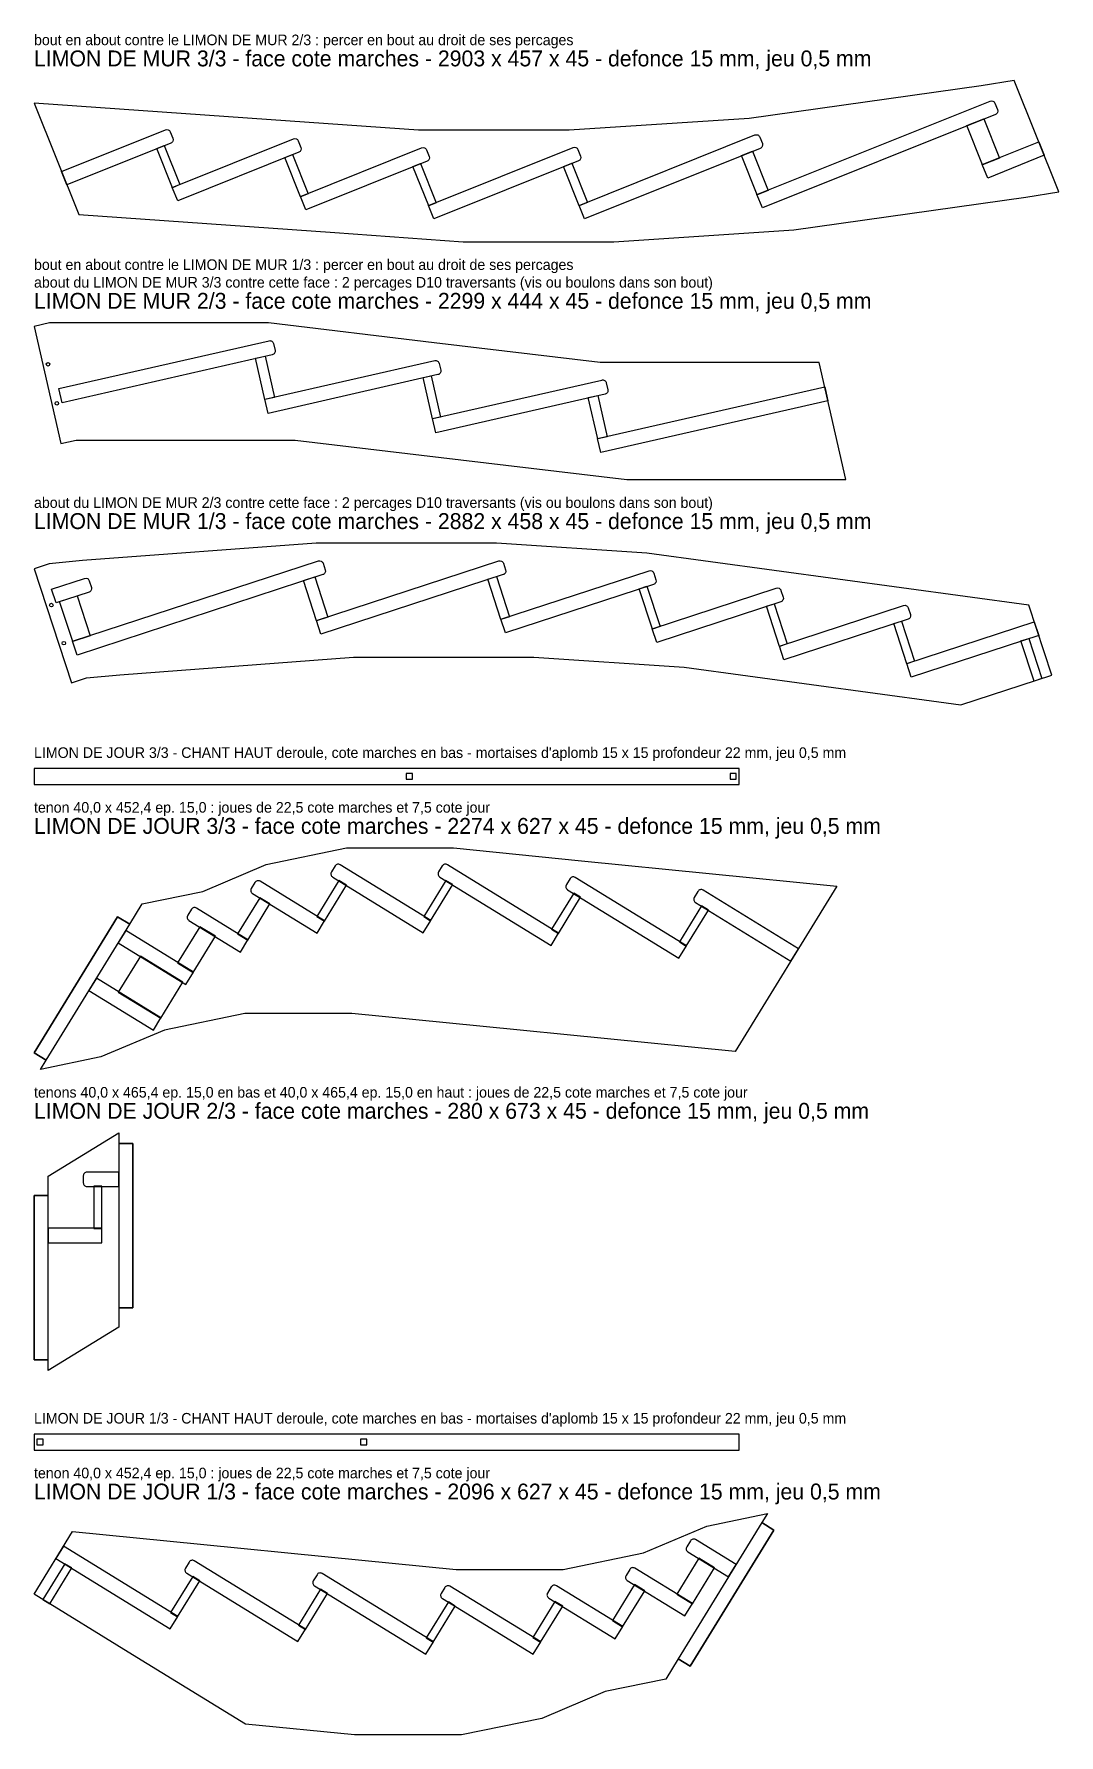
# Model space of a CAD drawing. Header units: millimetres. Extents: x 0 to 2902, y 0 to 4816.
import ezdxf

# ---------------------------------------------------------------- set-up
doc = ezdxf.new("R2010")
doc.units = ezdxf.units.MM
for name, color, linetype in [('DECOUPE', 7, 'CONTINUOUS'), ('DEFONCE', 1, 'CONTINUOUS'), ('MORTAISE', 2, 'CONTINUOUS'), ('PERCAGE', 30, 'CONTINUOUS'), ('TENON', 6, 'CONTINUOUS'), ('TEXTE', 3, 'CONTINUOUS')]:
    doc.layers.add(name, color=color, linetype=linetype)

msp = doc.modelspace()

# ---------------------------------------------------------------- linework, layer by layer
at = {"layer": 'DECOUPE'}
for points in [[(2775.714, 4684.318), (2682.002, 4669.423), (2024.699, 4576.863), (1514.998, 4543.516), (1088.423, 4543.516), (725.615, 4569.097), (362.808, 4594.678), (0, 4620.259), (126.59, 4304.704), (489.397, 4279.123), (852.205, 4253.542), (1215.013, 4227.961), (1641.588, 4227.961), (2151.289, 4261.308), (2808.591, 4353.868), (2902.304, 4368.763)], [(2223.159, 3885.857), (1602.705, 3885.857), (1133.518, 3941.909), (664.331, 3997.961), (43.877, 3997.961), (0, 3987.97), (75.488, 3656.456), (119.365, 3666.447), (739.819, 3666.447), (1209.006, 3610.395), (1678.193, 3554.343), (2298.647, 3554.343)], [(2816.744, 3198.855), (2456.38, 3248.068), (2096.017, 3297.281), (1735.653, 3346.494), (1309.989, 3374.343), (799.197, 3374.343), (137.255, 3324.894), (42.769, 3316.149), (0, 3302.157), (105.718, 2979.01), (148.488, 2993.003), (242.973, 3001.747), (904.916, 3051.197), (1415.707, 3051.197), (1841.372, 3023.347), (2201.735, 2974.135), (2562.099, 2924.922), (2624.829, 2916.355), (2881.675, 3000.383)], [(0, 2691.355), (1996.516, 2691.355), (1996.516, 2736.355), (0, 2736.355)], [(306.303, 2353.233), (477.58, 2388.6), (657.489, 2464.467), (884.562, 2511.355), (1187.948, 2511.355), (1549.873, 2475.387), (1911.799, 2439.418), (2273.724, 2403.45), (1985.797, 1934.837), (1623.872, 1970.806), (1261.946, 2006.774), (900.02, 2042.742), (596.635, 2042.742), (369.562, 1995.854), (189.653, 1919.987), (18.376, 1884.62), (34.081, 1910.181), (0, 1931.121), (236.829, 2316.569), (270.91, 2295.629)], [(40, 1581.735), (140, 1643.177), (240, 1704.62), (240, 1674.62), (280, 1674.62), (280, 1209.197), (240, 1209.197), (240, 1154.62), (140, 1093.177), (40, 1031.735), (40, 1061.735), (0, 1061.735), (0, 1527.158), (40, 1527.158)], [(0, 806.735), (1996.516, 806.735), (1996.516, 851.735), (0, 851.735)], [(109.32, 576.518), (471.245, 540.549), (833.171, 504.581), (1195.096, 468.613), (1498.482, 468.613), (1725.555, 515.501), (1905.464, 591.368), (2076.741, 626.735), (2061.036, 601.174), (2095.117, 580.234), (1858.288, 194.786), (1824.207, 215.726), (1788.814, 158.122), (1617.537, 122.755), (1437.628, 46.888), (1210.555, 0), (907.169, 0), (598.863, 30.64), (557.562, 56.016), (278.781, 227.306), (0, 398.595)]]:
    msp.add_lwpolyline(points, close=True, dxfattribs=at)
at = {"layer": 'DEFONCE'}
for points in [[(2062.351, 4323.33), (2047.086, 4361.383), (2707.281, 4626.23, -0.414214), (2720.936, 4620.394), (2728.382, 4601.832, -0.414214), (2722.547, 4588.178)], [(92.829, 4388.861), (77.564, 4426.913), (371.957, 4545.014, -0.414214), (385.611, 4539.178), (393.058, 4520.616, -0.414214), (387.222, 4506.961)], [(1558.475, 4292.319), (1543.209, 4330.372), (2041.283, 4530.182, -0.414214), (2054.938, 4524.346), (2062.384, 4505.784, -0.414214), (2056.549, 4492.13)], [(406.911, 4343.733), (391.646, 4381.785), (734.764, 4519.433, -0.414214), (748.419, 4513.597), (755.865, 4495.035, -0.414214), (750.03, 4481.38)], [(769.719, 4318.152), (754.454, 4356.204), (1097.572, 4493.851, -0.414214), (1111.226, 4488.016), (1118.673, 4469.454, -0.414214), (1112.837, 4455.799)], [(1132.526, 4292.571), (1117.261, 4330.623), (1526.397, 4494.754, -0.414214), (1540.052, 4488.919), (1547.498, 4470.357, -0.414214), (1541.663, 4456.702)], [(79.442, 3771.96), (70.339, 3811.937), (665.571, 3947.476, -0.414214), (678.14, 3939.569), (682.581, 3920.068, -0.414214), (674.674, 3907.499)], [(662.741, 3741.893), (653.638, 3781.87), (1134.758, 3891.424, -0.414214), (1147.327, 3883.518), (1151.767, 3864.017, -0.414214), (1143.861, 3851.448)], [(1137.684, 3687.152), (1128.581, 3727.129), (1607.889, 3836.271, -0.414214), (1620.458, 3828.364), (1624.899, 3808.863, -0.414214), (1616.992, 3796.294)], [(122.141, 3057.622), (109.392, 3096.59), (805.084, 3324.188, -0.414214), (818.329, 3317.473), (824.547, 3298.464, -0.414214), (817.833, 3285.22)], [(812.603, 3116.402), (799.854, 3155.37), (1315.876, 3324.188, -0.414214), (1329.12, 3317.473), (1335.339, 3298.464, -0.414214), (1328.624, 3285.22)], [(62.728, 3205.292), (49.98, 3244.26), (143.142, 3274.738, -0.414214), (156.386, 3268.023), (162.605, 3249.015, -0.414214), (155.89, 3235.77)], [(1334.668, 3120.09), (1321.92, 3159.058), (1741.54, 3296.338, -0.414214), (1754.785, 3289.623), (1761.003, 3270.615, -0.414214), (1754.289, 3257.371)], [(1763.279, 3093.205), (1750.531, 3132.173), (2101.904, 3247.125, -0.414214), (2115.148, 3240.411), (2121.367, 3221.402, -0.414214), (2114.652, 3208.158)], [(2123.643, 3043.992), (2110.895, 3082.96), (2462.268, 3197.912, -0.414214), (2475.512, 3191.198), (2481.731, 3172.189, -0.414214), (2475.016, 3158.945)], [(1102.157, 2271.442), (1123.621, 2306.374), (867.169, 2463.945, 0.414214), (852.726, 2460.495), (842.256, 2443.455, 0.414214), (845.705, 2429.012)], [(1464.082, 2235.473), (1485.546, 2270.406), (1170.554, 2463.945, 0.414214), (1156.111, 2460.495), (1145.641, 2443.455, 0.414214), (1149.091, 2429.012)], [(801.413, 2269.819), (822.876, 2304.752), (640.096, 2417.056, 0.414214), (625.653, 2413.607), (615.182, 2396.567, 0.414214), (618.632, 2382.123)], [(1826.008, 2199.505), (1847.472, 2234.438), (1532.48, 2427.976, 0.414214), (1518.037, 2424.527), (1507.567, 2407.487, 0.414214), (1511.016, 2393.044)], [(2143.202, 2191.021), (2164.666, 2225.954), (1894.405, 2392.008, 0.414214), (1879.962, 2388.559), (1869.492, 2371.518, 0.414214), (1872.942, 2357.075)], [(584.447, 2216.72), (605.91, 2251.653), (460.186, 2341.19, 0.414214), (445.743, 2337.74), (435.273, 2320.7, 0.414214), (438.723, 2306.257)], [(240, 1552.677), (240, 1593.677), (150, 1593.677, 0.414214), (139.5, 1583.177), (139.5, 1563.177, 0.414214), (150, 1552.677)], [(1966.65, 447.557), (1988.113, 482.49), (1873.263, 553.057, 0.414214), (1858.82, 549.607), (1848.35, 532.567, 0.414214), (1851.799, 518.124)], [(747.38, 264.668), (768.844, 299.601), (453.852, 493.139, 0.414214), (439.409, 489.69), (428.939, 472.649, 0.414214), (432.389, 458.206)], [(1109.306, 228.699), (1130.77, 263.632), (815.778, 457.171, 0.414214), (801.335, 453.722), (790.865, 436.681, 0.414214), (794.314, 422.238)], [(1843.18, 337.012), (1864.644, 371.945), (1701.336, 472.285, 0.414214), (1686.893, 468.835), (1676.423, 451.795, 0.414214), (1679.873, 437.352)], [(1413.267, 228.346), (1434.73, 263.279), (1177.703, 421.203, 0.414214), (1163.26, 417.753), (1152.79, 400.713, 0.414214), (1156.24, 386.27)], [(1645.687, 271.949), (1667.151, 306.882), (1479.023, 422.472, 0.414214), (1464.58, 419.023), (1454.11, 401.982, 0.414214), (1457.559, 387.539)]]:
    msp.add_lwpolyline(points, format="xyb", close=True, dxfattribs=at)
for points in [[(2733.917, 4464.711), (2685.607, 4445.331), (2640.994, 4556.539), (2689.304, 4575.92)], [(413.365, 4389.421), (392.018, 4380.857), (347.405, 4492.066), (368.752, 4500.629)], [(2078.969, 4373.096), (2047.458, 4360.454), (2002.845, 4471.663), (2034.356, 4484.304)], [(2860.699, 4472.473), (2700.5, 4408.206), (2685.235, 4446.259), (2845.434, 4510.525)], [(776.172, 4363.84), (754.826, 4355.276), (710.213, 4466.485), (731.559, 4475.048)], [(1138.98, 4338.258), (1117.634, 4329.695), (1073.021, 4440.904), (1094.367, 4449.467)], [(1567.444, 4339.016), (1543.582, 4329.444), (1498.969, 4440.652), (1522.831, 4450.225)], [(680.997, 3787.074), (653.86, 3780.895), (627.256, 3897.727), (654.393, 3903.907)], [(1151.229, 3731.26), (1128.803, 3726.154), (1102.199, 3842.987), (1124.625, 3848.093)], [(2247.93, 3777.074), (1605.059, 3630.688), (1595.956, 3670.664), (2238.827, 3817.051)], [(1623.315, 3675.869), (1596.178, 3669.689), (1569.574, 3786.522), (1596.712, 3792.702)], [(832.434, 3164.976), (800.165, 3154.419), (762.908, 3268.303), (795.177, 3278.86)], [(1346.667, 3166.102), (1322.231, 3158.108), (1284.973, 3271.992), (1309.41, 3279.986)], [(1772.702, 3138.374), (1750.842, 3131.222), (1713.585, 3245.106), (1735.444, 3252.258)], [(159.176, 3111.824), (109.703, 3095.639), (72.446, 3209.523), (121.918, 3225.708)], [(2133.065, 3089.161), (2111.206, 3082.009), (2073.948, 3195.893), (2095.808, 3203.045)], [(2493.429, 3039.948), (2471.569, 3032.796), (2434.312, 3146.68), (2456.172, 3153.832)], [(2844.884, 3112.841), (2484.007, 2994.779), (2471.258, 3033.747), (2832.135, 3151.809)], [(2853.637, 2991.21), (2831.777, 2984.059), (2794.675, 3097.468), (2816.535, 3104.619)], [(800.447, 2317.359), (822.353, 2303.9), (885.081, 2405.992), (863.175, 2419.452)], [(1103.501, 2317.563), (1123.097, 2305.522), (1185.825, 2407.615), (1166.229, 2419.656)], [(576.459, 2268.575), (605.387, 2250.801), (668.115, 2352.894), (639.187, 2370.668)], [(1465.426, 2281.595), (1485.023, 2269.554), (1547.751, 2371.647), (1528.154, 2383.687)], [(1827.352, 2245.626), (1846.948, 2233.586), (1909.676, 2335.678), (1890.08, 2347.719)], [(238.495, 2242.874), (430.104, 2125.145), (451.567, 2160.078), (259.959, 2277.806)], [(406.694, 2186.475), (451.044, 2159.226), (513.772, 2261.318), (469.422, 2288.568)], [(238.656, 2103.315), (358.874, 2029.449), (421.602, 2131.542), (301.384, 2205.407)], [(155.351, 2107.552), (337.934, 1995.369), (359.398, 2030.302), (176.814, 2142.485)], [(169.5, 1433.854), (192.5, 1433.854), (192.5, 1553.677), (169.5, 1553.677)], [(40, 1393.854), (192.5, 1393.854), (192.5, 1434.854), (40, 1434.854)], [(61.943, 499.41), (385.455, 300.636), (406.919, 335.569), (83.406, 534.343)], [(25.135, 383.152), (44.731, 371.111), (107.198, 472.778), (87.601, 484.818)], [(1819.77, 398.343), (1864.12, 371.093), (1926.848, 473.185), (1882.498, 500.435)], [(386.798, 346.758), (406.395, 334.717), (469.123, 436.809), (449.527, 448.85)], [(748.724, 310.789), (768.321, 298.749), (831.049, 400.841), (811.452, 412.882)], [(1637.7, 323.804), (1666.628, 306.03), (1729.356, 408.122), (1700.428, 425.896)], [(1110.65, 274.821), (1130.246, 262.78), (1192.974, 364.873), (1173.378, 376.913)], [(1412.301, 275.887), (1434.207, 262.427), (1496.935, 364.519), (1475.029, 377.979)]]:
    msp.add_lwpolyline(points, close=True, dxfattribs=at)
at = {"layer": 'MORTAISE'}
for points in [[(1053.949, 2705.855), (1071.623, 2705.855), (1071.623, 2721.855), (1053.949, 2721.855)], [(1971.005, 2705.855), (1988.679, 2705.855), (1988.679, 2721.855), (1971.005, 2721.855)], [(7.837, 821.235), (25.511, 821.235), (25.511, 837.235), (7.837, 837.235)], [(924.893, 821.235), (942.567, 821.235), (942.567, 837.235), (924.893, 837.235)]]:
    msp.add_lwpolyline(points, close=True, dxfattribs=at)
at = {"layer": 'PERCAGE'}
for centre in [(39.545, 3880.74), (64.707, 3770.235), (49.258, 3199.028), (84.498, 3091.312)]:
    msp.add_circle(centre, 5, dxfattribs=at)
at = {"layer": 'TENON'}
for points in [[(0, 1931.121), (34.081, 1910.181), (270.91, 2295.629), (236.829, 2316.569)], [(240, 1209.197), (280, 1209.197), (280, 1674.62), (240, 1674.62)], [(0, 1061.735), (40, 1061.735), (40, 1527.158), (0, 1527.158)], [(1824.207, 215.726), (1858.288, 194.786), (2095.117, 580.234), (2061.036, 601.174)]]:
    msp.add_lwpolyline(points, close=True, dxfattribs=at)

# ---------------------------------------------------------------- texts
at = {"layer": 'TEXTE'}
for s, height, p in [('bout en about contre le LIMON DE MUR 2/3 : percer en bout au droit de ses percages', 30, (0, 4784.318)), ('LIMON DE MUR 3/3 - face cote marches - 2903 x 457 x 45 - defonce 15 mm, jeu 0,5 mm', 45, (0, 4724.318)), ('bout en about contre le LIMON DE MUR 1/3 : percer en bout au droit de ses percages', 30, (0, 4147.961)), ('about du LIMON DE MUR 3/3 contre cette face : 2 percages D10 traversants (vis ou boulons dans son bout)', 30, (0, 4097.961)), ('LIMON DE MUR 2/3 - face cote marches - 2299 x 444 x 45 - defonce 15 mm, jeu 0,5 mm', 45, (0, 4037.961)), ('about du LIMON DE MUR 2/3 contre cette face : 2 percages D10 traversants (vis ou boulons dans son bout)', 30, (0, 3474.343)), ('LIMON DE MUR 1/3 - face cote marches - 2882 x 458 x 45 - defonce 15 mm, jeu 0,5 mm', 45, (0, 3414.343)), ("LIMON DE JOUR 3/3 - CHANT HAUT deroule, cote marches en bas - mortaises d'aplomb 15 x 15 profondeur 22 mm, jeu 0,5 mm", 30, (0, 2766.355)), ('tenon 40,0 x 452,4 ep. 15,0 : joues de 22,5 cote marches et 7,5 cote jour', 30, (0, 2611.355)), ('LIMON DE JOUR 3/3 - face cote marches - 2274 x 627 x 45 - defonce 15 mm, jeu 0,5 mm', 45, (0, 2551.355)), ('tenons 40,0 x 465,4 ep. 15,0 en bas et 40,0 x 465,4 ep. 15,0 en haut : joues de 22,5 cote marches et 7,5 cote jour', 30, (0, 1804.62)), ('LIMON DE JOUR 2/3 - face cote marches - 280 x 673 x 45 - defonce 15 mm, jeu 0,5 mm', 45, (0, 1744.62)), ("LIMON DE JOUR 1/3 - CHANT HAUT deroule, cote marches en bas - mortaises d'aplomb 15 x 15 profondeur 22 mm, jeu 0,5 mm", 30, (0, 881.735)), ('tenon 40,0 x 452,4 ep. 15,0 : joues de 22,5 cote marches et 7,5 cote jour', 30, (0, 726.735)), ('LIMON DE JOUR 1/3 - face cote marches - 2096 x 627 x 45 - defonce 15 mm, jeu 0,5 mm', 45, (0, 666.735))]:
    msp.add_text(s, height=height, dxfattribs=at).set_placement(p)

doc.saveas('drawing.dxf')
